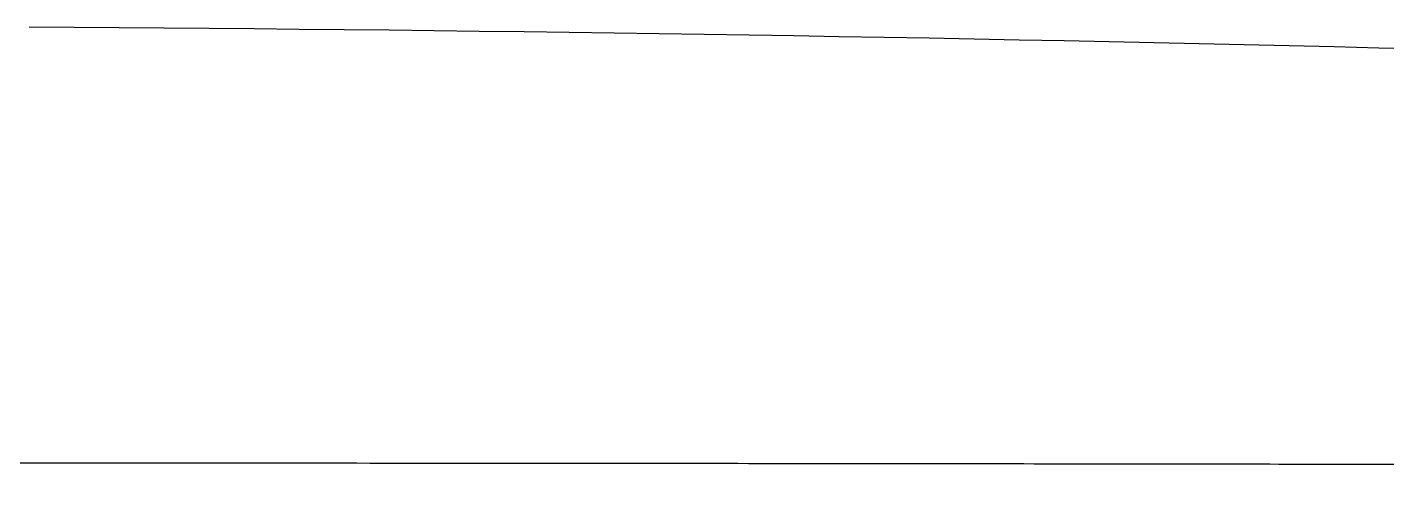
# Model space of a CAD drawing. Header units: millimetres. Extents: x 976 to 9349, y -1578 to 2211.
# Drawn here: x 2937.004 to 2939.383, y 1395.136 to 1395.937 of the extents above; entities that cross this region are included whole.
import ezdxf

# ---------------------------------------------------------------- set-up
doc = ezdxf.new("R2010")
doc.units = ezdxf.units.MM
doc.layers.add('Wbudowane', color=175, linetype='Continuous')

# ---------------------------------------------------------------- blocks, each defined once
blk = doc.blocks.new('Z$W@#21058')
for centre, radius, start, end in [((16.9416, 1123.6792), 959.7949, 270.1203189, 270.1203209), ((18.1948, 37.5711), 126.3176, 87.367129, 89.652618)]:
    blk.add_arc(centre, radius, start, end)
blk.add_open_spline([(27.1833, 163.124), (27.1833, 163.124), (27.1831, 163.124), (27.1813, 163.1237), (27.1762, 163.1233), (27.169, 163.1226), (27.1599, 163.1219), (27.1491, 163.1212), (27.1365, 163.1203), (27.1221, 163.1194), (27.1062, 163.1184), (27.0886, 163.1174), (27.0694, 163.1161), (27.0488, 163.1148), (27.0269, 163.1135), (27.0035, 163.112), (26.9788, 163.1105), (26.9528, 163.1089), (26.9255, 163.1074), (26.8968, 163.1057), (26.8668, 163.1041), (26.8356, 163.1024), (26.8031, 163.1008), (26.7693, 163.0991), (26.7343, 163.0975), (26.6982, 163.0959), (26.6608, 163.0943), (26.6222, 163.0929), (26.5824, 163.0915), (26.5413, 163.0903), (26.4988, 163.0892), (26.4549, 163.0882), (26.4095, 163.0874), (26.3624, 163.0868), (26.3136, 163.0862), (26.2629, 163.0859), (26.2101, 163.0857), (26.1551, 163.0857), (26.0978, 163.0858), (26.038, 163.0861), (25.9754, 163.0866), (25.9098, 163.0872), (25.8408, 163.088), (25.7683, 163.0889), (25.6919, 163.0899), (25.6112, 163.0911), (25.5259, 163.0924), (25.4355, 163.0938), (25.3396, 163.0953), (25.2376, 163.0968), (25.129, 163.0984), (25.0132, 163.1001), (24.8896, 163.1017), (24.7576, 163.1034), (24.6165, 163.105), (24.4655, 163.1067), (24.3034, 163.1083), (24.1293, 163.1098), (23.9413, 163.1113), (23.7382, 163.1128), (23.5173, 163.1142), (23.277, 163.1155), (23.0133, 163.1167), (22.7237, 163.1179), (22.4035, 163.1189), (22.0497, 163.1198), (21.652, 163.1207), (21.2068, 163.1215), (20.6871, 163.1222), (20.0876, 163.1229), (19.3299, 163.1235), (18.4137, 163.1239), (16.8487, 163.1243), (15.7894, 163.1246), (14.925, 163.1246)], degree=3, knots=[0, 0, 0, 0, 0.014425, 0.061743, 0.102539, 0.136876, 0.165197, 0.189372, 0.2105, 0.229256, 0.246103, 0.261363, 0.275222, 0.28788, 0.299403, 0.310025, 0.319821, 0.328901, 0.337344, 0.345225, 0.352607, 0.359529, 0.366054, 0.372206, 0.378021, 0.38352, 0.388745, 0.393721, 0.398478, 0.403039, 0.407432, 0.411684, 0.415818, 0.419855, 0.423817, 0.427726, 0.431601, 0.435463, 0.439333, 0.443223, 0.447157, 0.451158, 0.455242, 0.459435, 0.46376, 0.468236, 0.472886, 0.477739, 0.482824, 0.488161, 0.493798, 0.499748, 0.506067, 0.512764, 0.519881, 0.527471, 0.535577, 0.544276, 0.553598, 0.563699, 0.574624, 0.586521, 0.599499, 0.613829, 0.629589, 0.647013, 0.666461, 0.688435, 0.713438, 0.7429, 0.778644, 0.823433, 0.883432, 1, 1, 1, 1])

msp = doc.modelspace()

# ---------------------------------------------------------------- block references
at = {"layer": 'Wbudowane'}
msp.add_blockref('Z$W@#21058', (2918.0473, 1232.0506), dxfattribs=at)

doc.saveas('drawing.dxf')
